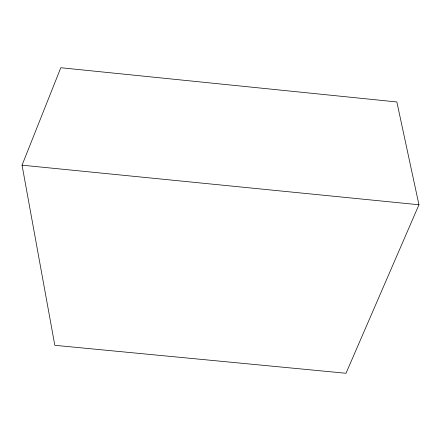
<?xml version="1.0" encoding="UTF-8"?>
<svg xmlns="http://www.w3.org/2000/svg" width="441" height="441" viewBox="0 0 441 441"><rect width="100%" height="100%" fill="white"/><g stroke="black" fill="none" stroke-linecap="round" stroke-linejoin="round"><path stroke-width="0.66" d="M22.05 165.182L60.808 67.732L396.856 101.959L418.95 204.762L346.009 373.268L54.816 345.32L22.05 165.182L418.95 204.762"/></g></svg>
